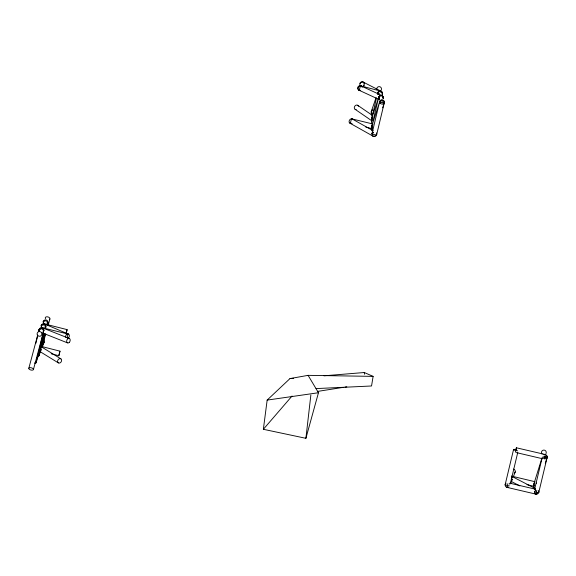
<?xml version="1.0" encoding="UTF-8"?>
<svg xmlns="http://www.w3.org/2000/svg" width="576" height="576" viewBox="0 0 576 576"><rect width="100%" height="100%" fill="white"/><g stroke="black" fill="none" stroke-linecap="round" stroke-linejoin="round"><path stroke-width="0.86" d="M350.597 123.005C350.158 123.732 351.497 118.231 351.554 119.131M351.598 118.822L372.974 124.027M66.089 333.85L67.111 329.623L44.114 323.813L44.021 324.511M507.096 487.022L506.981 487.397L507.902 483.61M545.364 454.543L516.398 447.79L515.419 452.153M535.946 493.906L536.846 490.378M360.698 86.198C360.439 85.219 358.963 90.778 359.676 90.058M316.044 388.591L371.549 385.985L373.118 376.38L308.095 375.35L289.987 378.583L267.156 400.097L263.362 429.293L305.899 438.307L310.86 394.992M380.65 91.793L380.7 91.073L380.167 92.254M545.357 454.536L544.356 458.921M41.918 328.392L42.077 327.708L68.026 334.008L67.111 337.745M68.026 334.008L67.932 334.346M65.981 333.814L67.111 329.623M515.678 450.706L516.42 447.775M544.615 457.481L544.874 456.379M371.556 118.764L376.51 98.014M372.01 133.596L379.649 101.621L371.794 126.137L378.698 97.229L371.563 118.721M376.661 134.683L384.3 102.708M505.195 484.531L513.547 449.539M510.257 483.869L517.781 452.376M534.55 489.557L542.074 458.064M538.783 492.394L547.142 457.402M35.863 343.318L37.735 335.527M38.772 331.2L39.19 329.472M36.144 362.592L43.214 333.166M38.844 355.723L44.215 333.504M45.454 328.378L45.864 326.671M41.962 347.119L45.137 334.073M47.261 325.382L47.894 322.776M536.414 483.566L536.566 482.954M41.76 328.939L42.07 327.708A2.39 1.67 -68.4 0 1 43.265 329.875M28.822 368.287L37.627 335.318M38.758 331.085L39.204 329.4M33.43 369.533A2.39 1.13 15 0 0 30.233 367.661A2.39 1.13 15 0 0 29.707 369.547A2.39 1.13 15 0 0 33.43 369.533L43.596 331.488M36.122 362.671L43.999 333.59M45.382 328.457L45.85 326.743A2.39 0.475 13.6 0 1 45.144 326.844M44.777 334.123L38.822 355.802L41.234 349.639M47.16 325.447L47.88 322.848M305.899 438.307L318.463 392.738L308.095 375.35M41.983 347.27L45.713 333.943M48.276 324.785L49.903 318.953M43.783 324.821L44.136 323.842M534.175 483.012L541.98 457.942M545.306 463.291L547.128 457.438M382.658 107.834L384.286 102.751M371.34 111.312L376.006 97.841M42.343 346.817L44.23 342.007M510.646 483.588L512.258 479.462M513.338 476.719L515.225 471.91M263.362 429.293L292.061 396.014M380.657 91.073L360.72 85.889M317.498 391.421L343.246 387.367M345.017 387.086L346.795 386.813M267.156 400.097L318.463 392.738M289.987 378.583L293.566 378.288M324.007 375.804L364.291 372.521L373.118 376.38M516.197 452.57L542.585 458.748M509.746 483.185L535.284 489.161M506.988 487.368L535.932 494.136M511.632 476.129L535.046 481.73M527.004 484.639L533.945 486.302M350.438 123.322L352.145 123.746M365.832 127.109L372.672 128.794M41.515 346.464L59.998 351.166L58.795 355.752L59.998 351.166M51.199 353.779L58.759 355.702M42.595 327.902L69.502 338.573M42.062 332.784L67.342 342.806M44.669 324.022L68.594 334.195M361.238 86.011L382.19 95.695M358.906 90.173L379.051 99.475M363.312 82.138L381.283 91.318M511.409 476.143L535.334 488.578M511.337 481.478L519.826 485.892M352.246 119.002L373.234 130.781M349.79 123.091L373.111 136.188M41.206 346.723L60.869 358.826A2.39 1.85 -58.4 0 1 60.336 362.714A2.39 1.85 -58.4 0 1 57.614 361.015A2.39 1.85 -58.4 0 1 60.869 358.826M40.14 351.677L58.349 362.88M357.703 105.3L372.262 115.301M355.118 109.318L371.858 120.816M364.291 372.521L364.464 374.27M533.866 484.776L533.981 488.484M371.29 112.241L371.383 115.207M371.52 119.657L371.642 123.775M371.743 127.073L371.858 130.781M65.628 337.248A2.39 1.778 -67 0 1 67.068 334.195A2.39 1.778 -67 0 1 69.314 335.34A2.39 1.778 -67 0 1 67.874 338.393M41.926 325.375A2.39 1.778 -67 0 1 45.18 324.569M45.389 325.166A2.39 1.778 -67 0 1 45.058 327.074M39.845 329.746A2.39 1.67 -68.4 0 1 41.998 327.715M44.993 328.01A2.39 2.362 27.5 0 0 45.799 326.894A2.39 1.224 15.1 0 1 45.13 327.348M41.184 326.434A2.39 2.362 27.5 0 1 45.785 325.339M43.193 322.301A2.39 2.362 27.5 0 1 46.577 320.083A2.39 2.362 27.5 0 1 47.023 324.108M43.87 329.702A2.39 2.362 27.5 0 1 42.962 331.913M39.154 330.336A2.39 2.362 27.5 0 1 43.546 328.795M41.126 349.027A2.39 0.482 13.7 0 1 40.817 349.034M47.254 322.272A2.39 0.482 13.7 0 1 46.994 322.942M43.733 322.092A2.39 0.482 13.7 0 1 44.158 321.494M38.354 355.298A2.39 0.475 13.6 0 1 37.742 355.874M41.702 325.994A2.39 0.475 13.6 0 1 41.774 325.39M45.382 326.246A2.39 0.475 13.6 0 1 45.792 326.513M35.662 362.167A2.39 0.475 13.5 0 1 34.841 362.714M43.351 330.142A2.39 0.475 13.5 0 1 43.114 330.739M39.42 329.753A2.39 0.475 13.5 0 1 39.91 329.299M45.583 318.701A2.39 1.433 15.6 0 1 46.238 316.894A2.39 1.433 15.6 0 1 49.342 317.642A2.39 1.433 15.6 0 1 49.327 319.608M38.239 354.578A2.39 1.325 15.4 0 1 37.699 356.566M43.366 322.25A2.39 1.325 15.4 0 1 44.532 320.81A2.39 1.325 15.4 0 1 47.491 321.804A2.39 1.325 15.4 0 1 47.146 323.518M35.352 361.397A2.39 1.224 15.1 0 1 34.812 363.377M41.35 326.102A2.39 1.224 15.1 0 1 42.883 324.785A2.39 1.224 15.1 0 1 45.806 326.268M42.235 329.062A2.39 1.13 15 0 1 43.646 330.919M39.413 330.091A2.39 1.13 15 0 1 41.17 328.802M41.026 349.841A2.39 2.311 21.4 0 1 40.68 350.165M43.452 339.696A2.39 2.311 21.4 0 1 43.373 343.296M38.534 353.988A2.39 2.311 21.4 0 1 37.109 357.437M546.905 457.121A2.39 0.475 13.4 0 1 546.041 457.546A2.39 0.475 13.4 0 1 542.974 456.732M545.292 456.487A2.39 0.475 13.4 0 1 545.724 456.617M517.644 450.806A2.39 0.475 13.4 0 1 514.678 450.223A2.39 0.475 13.4 0 1 513.713 449.41A2.39 0.475 13.4 0 1 516.355 449.719M543.773 454.738A2.39 2.362 -12.2 0 1 546.905 455.71A2.39 2.362 -12.2 0 1 546.07 458.856M542.138 454.097A2.39 2.362 -12.2 0 1 542.052 450.929A2.39 2.362 -12.2 0 1 545.234 450.518A2.39 2.362 -12.2 0 1 545.947 453.6M509.285 485.798A2.39 0.475 13.4 0 1 506.009 485.1A2.39 0.475 13.4 0 1 505.75 484.358M512.395 479.182A2.39 2.311 21.4 0 1 511.675 480.067M512.352 477.23A2.39 2.311 21.4 0 0 511.754 476.467A2.39 1.634 -62.5 0 1 511.855 476.662M513.446 469.087A2.39 2.311 21.4 0 1 514.174 473.335M508.781 487.073A2.39 2.311 21.4 0 1 505.57 486.367A2.39 2.311 21.4 0 1 506.052 483.214M509.53 483.89A2.39 2.311 21.4 0 1 509.652 484.099M538.294 491.976A2.39 0.475 13.4 0 1 537.876 492.559A2.39 0.475 13.4 0 1 534.614 491.724M537.833 492.739A2.39 1.634 -62.5 0 1 534.953 493.625A2.39 1.634 -62.5 0 1 535.846 490.061M512.014 477.23A2.39 1.634 -62.5 0 1 511.978 478.073M538.481 490.622A2.39 2.304 -1.8 0 1 537.826 493.74A2.39 2.304 -1.8 0 1 534.571 493.265M535.19 489.895A2.39 2.304 -1.8 0 1 535.414 489.78M534.082 485.446A2.39 2.304 -1.8 0 1 534.413 482.94M546.962 456.358A2.39 1.836 17.3 0 1 545.868 458.654A2.39 1.836 17.3 0 1 542.779 457.531M546.401 455.674A2.39 1.836 17.3 0 1 546.574 455.825M534.319 485.287A2.39 1.836 17.3 0 1 534.506 482.954M378.043 94.234A2.39 2.002 -62.9 0 1 379.886 91.123A2.39 2.002 -62.9 0 1 382.154 93.175M360.043 84.175A2.39 2.002 -62.9 0 1 363.074 82.015A2.39 2.002 -62.9 0 1 363.528 85.637M379.31 99.281A2.39 1.894 -65.2 0 1 380.83 95.551A2.39 1.894 -65.2 0 1 382.896 98.143M360.324 90.295A2.39 1.894 -65.2 0 1 358.135 88.999A2.39 1.894 -65.2 0 1 359.431 86.076A2.39 1.894 -65.2 0 1 361.879 86.774M360.41 90.439A2.39 2.362 27.5 0 1 357.746 88.567A2.39 2.362 27.5 0 1 359.424 85.81A2.39 2.362 27.5 0 1 362.318 87.314M364.284 85.169A2.39 2.362 27.5 0 1 363.557 86.083M359.726 84.276A2.39 2.362 27.5 0 1 364.349 83.412M377.827 94.19A2.39 2.362 -12.2 0 1 380.268 91.022A2.39 2.362 -12.2 0 1 382.154 94.514A2.39 2.052 19.1 0 0 380.045 91.289A2.39 2.052 19.1 0 0 378 94.183M376.812 89.568A2.39 2.362 -12.2 0 1 379.44 86.638A2.39 2.362 -12.2 0 1 381.204 90.115M378.994 99.022A2.39 2.362 -12.2 0 1 380.635 95.443A2.39 2.362 -12.2 0 1 383.35 98.302M379.944 103.421A2.39 2.362 -12.2 0 1 380.714 100.166A2.39 2.362 -12.2 0 1 384.005 100.915A2.39 2.362 -12.2 0 1 383.227 104.17M371.866 120.355A2.39 1.958 -55.5 0 1 372.679 117.72M356.198 109.555A2.39 1.958 -55.5 0 1 354.305 107.791A2.39 1.958 -55.5 0 1 356.069 105.185A2.39 1.958 -55.5 0 1 358.423 106.265M375.372 135.648A2.39 1.742 -60.7 0 1 372.622 135.648A2.39 1.742 -60.7 0 1 373.651 132.322M351.13 123.178A2.39 1.742 -60.7 0 1 349.135 122.047A2.39 1.742 -60.7 0 1 350.395 119.189A2.39 1.742 -60.7 0 1 352.728 119.542M371.851 120.535A2.39 2.304 -1.8 0 1 372.413 117.49M371.765 113.314A2.39 2.304 -1.8 0 1 372.384 109.937M372.384 128.326A2.39 2.304 -1.8 0 1 372.845 124.769M376.366 132.919A2.39 2.304 -1.8 0 1 375.602 136.094A2.39 2.304 -1.8 0 1 372.312 135.367A2.39 2.304 -1.8 0 1 373.075 132.185M382.162 93.643A2.39 0.475 13.4 0 1 382.212 94.054M379.382 93.679A2.39 0.475 13.4 0 1 379.166 93.614M378.562 93.398A2.39 0.475 13.4 0 1 378.648 92.664M372.37 119.333A2.39 0.475 13.4 0 1 372.276 118.591M379.512 97.798A2.39 0.475 13.4 0 1 379.253 97.049M382.709 97.819A2.39 0.475 13.4 0 1 383.335 98.352A2.39 1.98 18.4 0 0 380.412 95.774A2.39 1.98 18.4 0 0 379.238 98.906M372.427 126.677A2.39 0.475 13.4 0 1 372.341 126.007M383.659 102.218A2.39 0.475 13.4 0 1 383.58 102.888A2.39 0.475 13.4 0 1 380.29 102.118A2.39 0.475 13.4 0 1 380.369 101.448M381.823 101.65A2.39 0.475 13.4 0 1 382.666 101.858M376.423 134.41A2.39 0.475 13.4 0 1 374.508 134.662A2.39 0.475 13.4 0 1 372.118 133.488M371.851 113.083A2.39 2.052 19.1 0 1 372.326 110.059M371.945 120.262A2.39 1.98 18.4 0 1 372.348 117.634M372.334 127.8A2.39 1.908 17.8 0 1 372.564 125.093M69.271 342.389A2.39 1.67 -68.4 0 0 69.358 338.494A2.39 1.67 -68.4 0 0 66.643 341.186A2.39 1.67 -68.4 0 0 69.271 342.389M37.433 335.102A2.39 2.362 27.5 0 0 41.558 335.102A2.39 2.362 27.5 0 0 39.456 331.553A2.39 2.362 27.5 0 0 37.433 335.102M380.311 103.356A2.39 1.908 17.8 0 0 384.242 102.917A2.39 1.908 17.8 0 0 381.37 100.231A2.39 1.908 17.8 0 0 380.311 103.356"/></g></svg>
